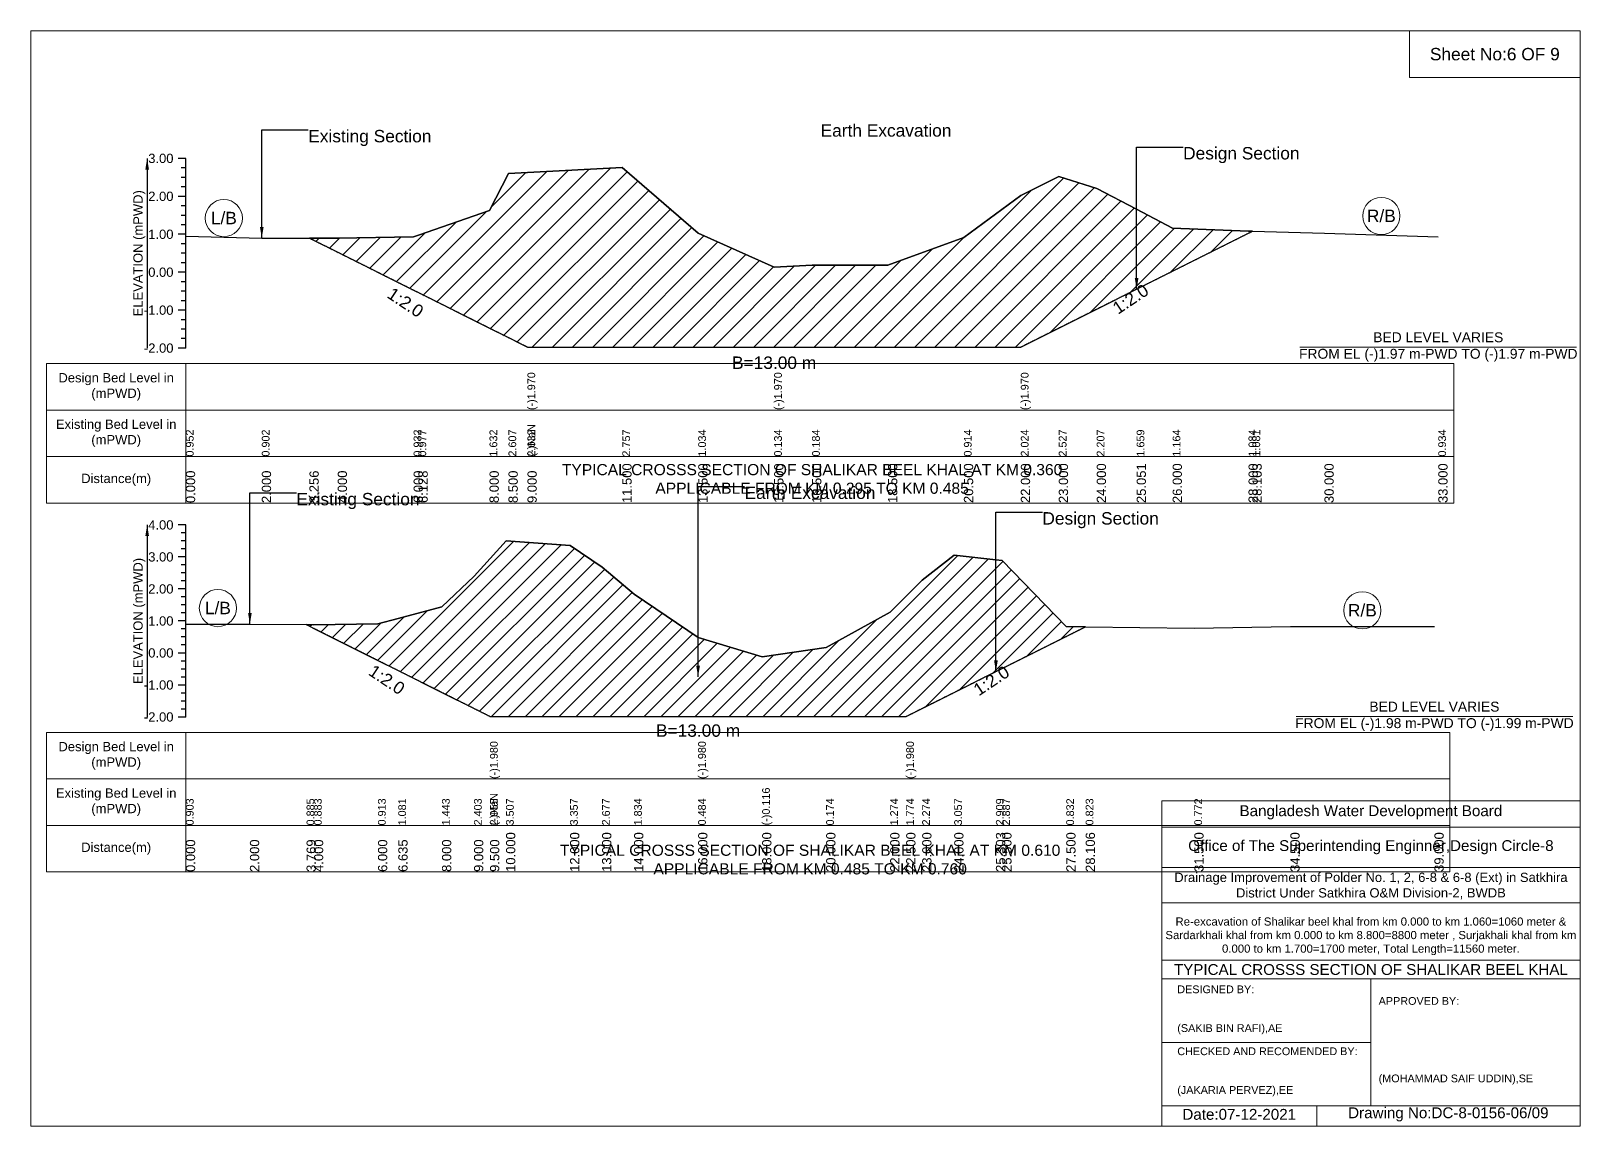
# Model space of a CAD drawing. Header units: inches. Extents: x 93000 to 506000, y -4242 to 0.
# Drawn here: x 380000 to 386000, y -4242 to 0 of the extents above; entities that cross this region are included whole.
import ezdxf

# ---------------------------------------------------------------- set-up
doc = ezdxf.new("R2010")
doc.units = ezdxf.units.IN
doc.header["$LTSCALE"] = 7
doc.header["$MEASUREMENT"] = 0
doc.linetypes.add('DASHED', pattern=[0.75, 0.5, -0.25])
for name, color, linetype, lineweight in [('Cross section Data Border', 7, 'Continuous', 9), ('Cross Section Labels', 7, 'Continuous', 9), ('Design_Bed_Level for Xsection', 7, 'DASHED', 25), ('Existing_Bed_Level for Xsection', 7, 'Continuous', 25), ('Long Section Labels', 7, 'Continuous', 9)]:
    doc.layers.add(name, color=color, linetype=linetype, lineweight=lineweight)
doc.styles.get("Standard").update_dxf_attribs({"font": 'arial.ttf'})
doc.dimstyles.get("Standard").update_dxf_attribs({"dimtxt": 0.18, "dimasz": 0.18, "dimexe": 0.18, "dimexo": 0.0625, "dimgap": 0.09, "dimtad": 0, "dimtih": 1, "dimtoh": 1, "dimdec": 4, "dimzin": 0, "dimdsep": 46, "dimtxsty": 'Standard', "dimcen": 0.09, "dimadec": 0, "dimazin": 0, "dimtfac": 1, "dimtdec": 4, "dimtofl": 0, "dimtmove": 0, "dimatfit": 3, "dimfxl": 1, "dimtolj": 1, "dimtzin": 0, "dimarcsym": 0})

msp = doc.modelspace()

# ---------------------------------------------------------------- hatches: boundary and pattern name
at = {"layer": 'Existing_Bed_Level for Xsection'}
h = msp.add_hatch(dxfattribs=at)
h.set_pattern_fill('ANSI31', color=256, scale=441, style=0)
h.paths.add_polyline_path([(381078.6, -802.1), (381188, -856.8), (381482, -1003.8), (381500.8, -1013.2), (381776, -1150.8), (381849.5, -1187.5), (381923, -1224.3), (382290.5, -1224.3), (382584.5, -1224.3), (382878.5, -1224.3), (383025.5, -1224.3), (383319.5, -1224.3), (383613.5, -1224.3), (383834, -1224.3), (383981, -1150.8), (384128, -1077.3), (384282.6, -1000), (384422, -930.3), (384716, -783.3), (384731.1, -775.7), (384716, -775.4), (384422, -763.6), (384282.6, -690.9), (384128, -610.3), (383981, -563.2), (383834, -637.2), (383613.5, -800.3), (383319.5, -907.6), (383025.5, -907.6), (382878.5, -915), (382584.5, -782.7), (382290.5, -529.4), (381923, -547.8), (381849.5, -551.5), (381776, -694.8), (381500.8, -791.1), (381482, -797.7), (381188, -802.1)])
h = msp.add_hatch(dxfattribs=at)
h.set_pattern_fill('ANSI31', color=256, scale=372, style=0)
h.paths.add_polyline_path([(381067.4, -2299.8), (381096, -2314.1), (381344, -2438.1), (381422.7, -2477.5), (381592, -2562.1), (381716, -2624.1), (381778, -2655.1), (381840, -2655.1), (382088, -2655.1), (382212, -2655.1), (382336, -2655.1), (382584, -2655.1), (382832, -2655.1), (383080, -2655.1), (383328, -2655.1), (383390, -2655.1), (383452, -2624.1), (383576, -2562.1), (383737.6, -2481.4), (383762, -2469.1), (384010, -2345.1), (384085.1, -2307.6), (384010, -2306.4), (383762, -2051.6), (383737.6, -2048.9), (383576, -2030.5), (383452, -2127.6), (383390, -2189.6), (383328, -2251.6), (383080, -2388), (382832, -2424), (382584, -2349.6), (382336, -2182.2), (382212, -2077.7), (382088, -1993.3), (381840, -1974.7), (381778, -2043.2), (381716, -2111.6), (381592, -2230.7), (381422.7, -2275.5), (381344, -2296.4), (381096, -2300.1)])

# ---------------------------------------------------------------- linework, layer by layer
at = {"layer": 'Cross section Data Border'}
for points in [[(380000, 0), (386000, 0), (386000, -4242), (380000, -4242)], [(385340, 0), (386000, 0), (386000, -180), (385340, -180)], [(380060, -1288.7), (385511, -1288.7), (385511, -1828.7), (380060, -1828.7)], [(380060, -2717.6), (385496, -2717.6), (385496, -3257.6), (380060, -3257.6)]]:
    msp.add_lwpolyline(points, close=True, dxfattribs=at)
for points in [[(380600, -1288.7), (380600, -1828.7)], [(380060, -1468.7), (385511, -1468.7)], [(380060, -1648.7), (385511, -1648.7)], [(380600, -2717.6), (380600, -3257.6)], [(380060, -2897.6), (385496, -2897.6)], [(384380, -4242), (384380, -2982), (386000, -2982)], [(380060, -3077.6), (385496, -3077.6)], [(384380, -3084), (386000, -3084)], [(384380, -3240), (386000, -3240)], [(384380, -3378), (386000, -3378)], [(384380, -3600), (386000, -3600)], [(384380, -3672), (386000, -3672)], [(385190, -3672), (385190, -4164)], [(384380, -3918), (385190, -3918)], [(384380, -4164), (386000, -4164)], [(384980, -4164), (384980, -4242)]]:
    msp.add_lwpolyline(points, dxfattribs=at)
at = {"layer": 'Cross Section Labels'}
for points in [[(384915.2, -1224.3), (385986.8, -1224.3)], [(384900.2, -2655.1), (385971.8, -2655.1)]]:
    msp.add_lwpolyline(points, dxfattribs=at)
for centre in [(380747, -724.9), (385230.5, -716.5), (380724, -2235.6), (385157, -2244.4)]:
    msp.add_circle(centre, 72, dxfattribs=at)
at = {"layer": 'Design_Bed_Level for Xsection'}
for points in [[(381078.6, -802.1), (381500.8, -1013.2), (381923, -1224.3), (382878.5, -1224.3), (383834, -1224.3), (384282.6, -1000), (384731.1, -775.7)], [(381067.4, -2299.8), (381422.7, -2477.5), (381778, -2655.1), (382584, -2655.1), (383390, -2655.1), (383737.6, -2481.4), (384085.1, -2307.6)]]:
    msp.add_lwpolyline(points, dxfattribs=at)
at = {"layer": 'Existing_Bed_Level for Xsection'}
for points in [[(380600, -493.7), (380570, -493.7)], [(380600, -530.4), (380582, -530.4)], [(380600, -1228.7), (380600, -1081.7), (380600, -934.7), (380600, -787.7), (380600, -640.7), (380600, -493.7)], [(380600, -794.8), (380894, -802.1), (381078.6, -802.1), (381188, -802.1), (381482, -797.7), (381500.8, -791.1), (381776, -694.8), (381849.5, -551.5), (381923, -547.8), (381923, -547.8), (382290.5, -529.4), (382584.5, -782.7), (382878.5, -915), (382878.5, -915), (383025.5, -907.6), (383319.5, -907.6), (383613.5, -800.3), (383834, -637.2), (383834, -637.2), (383981, -563.2), (384128, -610.3), (384282.6, -690.9), (384422, -763.6), (384716, -775.4), (384731.1, -775.7), (385010, -782.7), (385451, -797.4)], [(380600, -567.2), (380582, -567.2)], [(380600, -640.7), (380570, -640.7)], [(380600, -603.9), (380582, -603.9)], [(380600, -677.4), (380582, -677.4)], [(380600, -714.2), (380582, -714.2)], [(380600, -750.9), (380582, -750.9)], [(380600, -787.7), (380570, -787.7)], [(380600, -824.4), (380582, -824.4)], [(380600, -861.2), (380582, -861.2)], [(380600, -897.9), (380582, -897.9)], [(380600, -934.7), (380570, -934.7)], [(380600, -971.4), (380582, -971.4)], [(380600, -1008.2), (380582, -1008.2)], [(380600, -1044.9), (380582, -1044.9)], [(380600, -1081.7), (380570, -1081.7)], [(380600, -1118.4), (380582, -1118.4)], [(380600, -1155.2), (380582, -1155.2)], [(380600, -1191.9), (380582, -1191.9)], [(380600, -1228.7), (380570, -1228.7)], [(380600, -1913.6), (380570, -1913.6)], [(380600, -2657.6), (380600, -2533.6), (380600, -2409.6), (380600, -2285.6), (380600, -2161.6), (380600, -2037.6), (380600, -1913.6)], [(380600, -1944.6), (380582, -1944.6)], [(380600, -1975.6), (380582, -1975.6)], [(380600, -2297.6), (380848, -2297.6), (381067.4, -2299.8), (381096, -2300.1), (381344, -2296.4), (381422.7, -2275.5), (381592, -2230.7), (381716, -2111.6), (381778, -2043.2), (381778, -2043.2), (381840, -1974.7), (382088, -1993.3), (382212, -2077.7), (382336, -2182.2), (382584, -2349.6), (382584, -2349.6), (382832, -2424), (383080, -2388), (383328, -2251.6), (383390, -2189.6), (383390, -2189.6), (383452, -2127.6), (383576, -2030.5), (383737.6, -2048.9), (383762, -2051.6), (384010, -2306.4), (384085.1, -2307.6), (384506, -2313.9), (384878, -2306.4), (385436, -2306.4)], [(380600, -2037.6), (380570, -2037.6)], [(380600, -2006.6), (380582, -2006.6)], [(380600, -2068.6), (380582, -2068.6)], [(380600, -2099.6), (380582, -2099.6)], [(380600, -2130.6), (380582, -2130.6)], [(380600, -2161.6), (380570, -2161.6)], [(380600, -2192.6), (380582, -2192.6)], [(380600, -2223.6), (380582, -2223.6)], [(380600, -2254.6), (380582, -2254.6)], [(380600, -2285.6), (380570, -2285.6)], [(380600, -2316.6), (380582, -2316.6)], [(380600, -2347.6), (380582, -2347.6)], [(380600, -2378.6), (380582, -2378.6)], [(380600, -2409.6), (380570, -2409.6)], [(380600, -2440.6), (380582, -2440.6)], [(380600, -2471.6), (380582, -2471.6)], [(380600, -2502.6), (380582, -2502.6)], [(380600, -2533.6), (380570, -2533.6)], [(380600, -2564.6), (380582, -2564.6)], [(380600, -2595.6), (380582, -2595.6)], [(380600, -2626.6), (380582, -2626.6)], [(380600, -2657.6), (380570, -2657.6)]]:
    msp.add_lwpolyline(points, dxfattribs=at)
for points in [[(381078.6, -802.1), (381078.6, -802.1), (381188, -856.8), (381482, -1003.8), (381500.8, -1013.2), (381776, -1150.8), (381849.5, -1187.5), (381923, -1224.3), (381923, -1224.3), (382290.5, -1224.3), (382584.5, -1224.3), (382878.5, -1224.3), (382878.5, -1224.3), (383025.5, -1224.3), (383319.5, -1224.3), (383613.5, -1224.3), (383834, -1224.3), (383834, -1224.3), (383981, -1150.8), (384128, -1077.3), (384282.6, -1000), (384422, -930.3), (384716, -783.3), (384731.1, -775.7), (384731.1, -775.7), (384731.1, -775.7), (384716, -775.4), (384422, -763.6), (384282.6, -690.9), (384128, -610.3), (383981, -563.2), (383834, -637.2), (383834, -637.2), (383613.5, -800.3), (383319.5, -907.6), (383025.5, -907.6), (382878.5, -915), (382878.5, -915), (382584.5, -782.7), (382290.5, -529.4), (381923, -547.8), (381923, -547.8), (381849.5, -551.5), (381776, -694.8), (381500.8, -791.1), (381482, -797.7), (381188, -802.1), (381078.6, -802.1)], [(381067.4, -2299.8), (381096, -2314.1), (381344, -2438.1), (381422.7, -2477.5), (381592, -2562.1), (381716, -2624.1), (381778, -2655.1), (381778, -2655.1), (381840, -2655.1), (382088, -2655.1), (382212, -2655.1), (382336, -2655.1), (382584, -2655.1), (382584, -2655.1), (382832, -2655.1), (383080, -2655.1), (383328, -2655.1), (383390, -2655.1), (383390, -2655.1), (383452, -2624.1), (383576, -2562.1), (383737.6, -2481.4), (383762, -2469.1), (384010, -2345.1), (384085.1, -2307.6), (384010, -2306.4), (383762, -2051.6), (383737.6, -2048.9), (383576, -2030.5), (383452, -2127.6), (383390, -2189.6), (383390, -2189.6), (383328, -2251.6), (383080, -2388), (382832, -2424), (382584, -2349.6), (382584, -2349.6), (382336, -2182.2), (382212, -2077.7), (382088, -1993.3), (381840, -1974.7), (381778, -2043.2), (381778, -2043.2), (381716, -2111.6), (381592, -2230.7), (381422.7, -2275.5), (381344, -2296.4), (381096, -2300.1)]]:
    msp.add_lwpolyline(points, close=True, dxfattribs=at)

# ---------------------------------------------------------------- texts
at = {"layer": 'Cross section Data Border', "attachment_point": 5}
for s, insert, char_height in [('Sheet No:6 OF 9', (385670, -90), 48), ('Bangladesh Water Development Board', (385190, -3027), 42), ('Office of The Superintending Enginner,Design Circle-8', (385190, -3162), 42)]:
    msp.add_mtext(s, dxfattribs=dict(at, insert=insert, char_height=char_height))
at = {"layer": 'Cross section Data Border'}
for s, insert, char_height, width, attachment_point in [('Design Bed Level in (mPWD)', (380330, -1378.7), 36, 480, 5), ('Existing Bed Level in (mPWD)', (380330, -1558.7), 36, 480, 5), ('Distance(m)', (380330, -1738.7), 36, 480, 5), ('Design Bed Level in (mPWD)', (380330, -2807.6), 36, 480, 5), ('Existing Bed Level in (mPWD)', (380330, -2987.6), 36, 480, 5), ('Distance(m)', (380330, -3167.6), 36, 480, 5), ('Drainage Improvement of Polder No. 1, 2, 6-8 & 6-8 (Ext) in Satkhira District Under Satkhira O&M Division-2, BWDB', (385190, -3312), 36, 1680, 5), ('Re-excavation of Shalikar beel khal from km 0.000 to km 1.060=1060 meter & Sardarkhali khal from km 0.000 to km 8.800=8800 meter , Surjakhali khal from km 0.000 to km 1.700=1700 meter, Total Length=11560 meter.', (385190, -3507), 31.4683, 1620, 5), ('TYPICAL CROSSS SECTION OF SHALIKAR BEEL KHAL', (385190, -3636), 42, 1680, 5), ('DESIGNED BY:^J^J^J(SAKIB BIN RAFI),AE', (384440, -3792), 30, 840, 4), ('APPROVED BY:^J^J^J^J^J^J(MOHAMMAD SAIF UDDIN),SE', (385220, -3912), 30, 840, 4), ('CHECKED AND RECOMENDED BY:^J^J^J(JAKARIA PERVEZ),EE', (384440, -4032), 30, 840, 4), ('Date:07-12-2021', (384680, -4197), 42, 840, 5), ('Drawing No:DC-8-0156-06/09', (385490, -4197), 42, 1320, 5)]:
    msp.add_mtext(s, dxfattribs=dict(at, insert=insert, char_height=char_height, width=width, attachment_point=attachment_point))
at = {"layer": 'Cross Section Labels'}
for s, insert, char_height, attachment_point in [('Earth Excavation', (383058.5, -361.4), 48, 1), ('Existing Section', (381074, -383.4), 48, 1), ('Design Section', (384462.6, -449.6), 48, 1), ('L/B', (380747, -724.9), 48, 5), ('R/B', (385230.5, -716.5), 48, 5), ('BED LEVEL VARIES ^JFROM EL (-)1.97 m-PWD TO (-)1.97 m-PWD', (385451, -1224.3), 38.4, 5), ('B=13.00 m', (382878.5, -1261), 48, 2), ('TYPICAL CROSSS SECTION OF SHALIKAR BEEL KHAL AT KM 0.360^JAPPLICABLE FROM KM 0.295 TO KM 0.485', (383025.5, -1735.5), 43.2, 5), ('Existing Section', (381028, -1789.6), 48, 1), ('Earth Excavation', (382764, -1764.8), 48, 1), ('Design Section', (383917.6, -1864), 48, 1), ('L/B', (380724, -2235.6), 48, 5), ('R/B', (385157, -2244.4), 48, 5), ('BED LEVEL VARIES ^JFROM EL (-)1.98 m-PWD TO (-)1.99 m-PWD', (385436, -2655.1), 38.4, 5), ('B=13.00 m', (382584, -2686.1), 48, 2), ('TYPICAL CROSSS SECTION OF SHALIKAR BEEL KHAL AT KM 0.610^JAPPLICABLE FROM KM 0.485 TO KM 0.760', (383018, -3210), 43.2, 5)]:
    msp.add_mtext(s, dxfattribs=dict(at, insert=insert, char_height=char_height, attachment_point=attachment_point))
at = {"layer": 'Cross Section Labels', "char_height": 48, "attachment_point": 2}
for insert, rotation in [((381464.1, -1031.6), 326.30993), ((384245.8, -1018.4), 33.69007), ((381391.7, -2493), 326.30993), ((383706.6, -2496.9), 33.69007)]:
    msp.add_mtext('1:2.0', dxfattribs=dict(at, insert=insert, rotation=rotation))
at = {"layer": 'Existing_Bed_Level for Xsection', "char_height": 36, "attachment_point": 6}
for s, insert in [('3.00', (380552, -493.7)), ('2.00', (380552, -640.7)), ('1.00', (380552, -787.7)), ('0.00', (380552, -934.7)), ('-1.00', (380552, -1081.7)), ('-2.00', (380552, -1228.7)), ('4.00', (380552, -1913.6)), ('3.00', (380552, -2037.6)), ('2.00', (380552, -2161.6)), ('1.00', (380552, -2285.6)), ('0.00', (380552, -2409.6)), ('-1.00', (380552, -2533.6)), ('-2.00', (380552, -2657.6))]:
    msp.add_mtext(s, dxfattribs=dict(at, insert=insert))
at = {"layer": 'Existing_Bed_Level for Xsection', "char_height": 36, "attachment_point": 5, "rotation": 90}
for insert in [(380420, -861.2), (380420, -2285.6)]:
    msp.add_mtext('ELEVATION (mPWD)', dxfattribs=dict(at, insert=insert))
at = {"layer": 'Long Section Labels', "attachment_point": 1, "rotation": 90}
for s, insert, char_height in [('(-)1.970', (381923, -1468.7), 30), ('(-)1.970', (382878.5, -1468.7), 30), ('(-)1.970', (383834, -1468.7), 30), ('0.952', (380600, -1648.7), 30), ('0.902', (380894, -1648.7), 30), ('0.902', (380894, -1648.7), 30), ('0.902', (380894, -1648.7), 30), ('0.932', (381482, -1648.7), 30), ('0.977', (381500.8, -1648.7), 30), ('1.632', (381776, -1648.7), 30), ('2.607', (381849.5, -1648.7), 30), ('(-)NaN', (381923, -1648.7), 30), ('(-)NaN', (381923, -1648.7), 30), ('2.632', (381923, -1648.7), 30), ('2.632', (381923, -1648.7), 30), ('2.757', (382290.5, -1648.7), 30), ('1.034', (382584.5, -1648.7), 30), ('1.034', (382584.5, -1648.7), 30), ('0.134', (382878.5, -1648.7), 30), ('0.134', (382878.5, -1648.7), 30), ('0.184', (383025.5, -1648.7), 30), ('0.184', (383025.5, -1648.7), 30), ('0.914', (383613.5, -1648.7), 30), ('2.024', (383834, -1648.7), 30), ('2.024', (383834, -1648.7), 30), ('2.024', (383834, -1648.7), 30), ('2.527', (383981, -1648.7), 30), ('2.207', (384128, -1648.7), 30), ('1.659', (384282.6, -1648.7), 30), ('1.164', (384422, -1648.7), 30), ('1.084', (384716, -1648.7), 30), ('1.081', (384731.1, -1648.7), 30), ('0.934', (385451, -1648.7), 30), ('11.500', (382290.5, -1828.7), 36), ('13.500', (382584.5, -1828.7), 36), ('15.500', (382878.5, -1828.7), 36), ('15.500', (382878.5, -1828.7), 36), ('15.500', (382878.5, -1828.7), 36), ('16.500', (383025.5, -1828.7), 36), ('18.500', (383319.5, -1828.7), 36), ('20.500', (383613.5, -1828.7), 36), ('22.000', (383834, -1828.7), 36), ('22.000', (383834, -1828.7), 36), ('22.000', (383834, -1828.7), 36), ('23.000', (383981, -1828.7), 36), ('24.000', (384128, -1828.7), 36), ('25.051', (384282.6, -1828.7), 36), ('26.000', (384422, -1828.7), 36), ('28.000', (384716, -1828.7), 36), ('28.103', (384731.1, -1828.7), 36), ('30.000', (385010, -1828.7), 36), ('33.000', (385451, -1828.7), 36), ('0.000', (380600, -1828.7), 36), ('2.000', (380894, -1828.7), 36), ('3.256', (381078.6, -1828.7), 36), ('4.000', (381188, -1828.7), 36), ('6.000', (381482, -1828.7), 36), ('6.128', (381500.8, -1828.7), 36), ('8.000', (381776, -1828.7), 36), ('8.500', (381849.5, -1828.7), 36), ('9.000', (381923, -1828.7), 36), ('9.000', (381923, -1828.7), 36), ('9.000', (381923, -1828.7), 36), ('(-)1.980', (381778, -2897.6), 30), ('(-)1.980', (382584, -2897.6), 30), ('(-)1.980', (383390, -2897.6), 30), ('(-)0.116', (382832, -3077.6), 30), ('0.903', (380600, -3077.6), 30), ('0.903', (380600, -3077.6), 30), ('0.885', (381067.4, -3077.6), 30), ('0.883', (381096, -3077.6), 30), ('0.913', (381344, -3077.6), 30), ('1.081', (381422.7, -3077.6), 30), ('1.443', (381592, -3077.6), 30), ('2.403', (381716, -3077.6), 30), ('(-)NaN', (381778, -3077.6), 30), ('2.955', (381778, -3077.6), 30), ('2.955', (381778, -3077.6), 30), ('3.507', (381840, -3077.6), 30), ('3.357', (382088, -3077.6), 30), ('2.677', (382212, -3077.6), 30), ('1.834', (382336, -3077.6), 30), ('0.484', (382584, -3077.6), 30), ('0.484', (382584, -3077.6), 30), ('0.484', (382584, -3077.6), 30), ('0.174', (383080, -3077.6), 30), ('1.274', (383328, -3077.6), 30), ('1.774', (383390, -3077.6), 30), ('1.774', (383390, -3077.6), 30), ('1.774', (383390, -3077.6), 30), ('2.274', (383452, -3077.6), 30), ('3.057', (383576, -3077.6), 30), ('2.909', (383737.6, -3077.6), 30), ('2.887', (383762, -3077.6), 30), ('0.832', (384010, -3077.6), 30), ('0.832', (384010, -3077.6), 30), ('0.832', (384010, -3077.6), 30), ('0.823', (384085.1, -3077.6), 30), ('0.772', (384506, -3077.6), 30), ('10.000', (381840, -3257.6), 36), ('12.000', (382088, -3257.6), 36), ('13.000', (382212, -3257.6), 36), ('14.000', (382336, -3257.6), 36), ('16.000', (382584, -3257.6), 36), ('16.000', (382584, -3257.6), 36), ('16.000', (382584, -3257.6), 36), ('18.000', (382832, -3257.6), 36), ('20.000', (383080, -3257.6), 36), ('22.000', (383328, -3257.6), 36), ('22.500', (383390, -3257.6), 36), ('22.500', (383390, -3257.6), 36), ('22.500', (383390, -3257.6), 36), ('23.000', (383452, -3257.6), 36), ('24.000', (383576, -3257.6), 36), ('25.303', (383737.6, -3257.6), 36), ('25.500', (383762, -3257.6), 36), ('27.500', (384010, -3257.6), 36), ('28.106', (384085.1, -3257.6), 36), ('31.500', (384506, -3257.6), 36), ('34.500', (384878, -3257.6), 36), ('39.000', (385436, -3257.6), 36), ('0.000', (380600, -3257.6), 36), ('2.000', (380848, -3257.6), 36), ('3.769', (381067.4, -3257.6), 36), ('4.000', (381096, -3257.6), 36), ('6.000', (381344, -3257.6), 36), ('6.635', (381422.7, -3257.6), 36), ('8.000', (381592, -3257.6), 36), ('9.000', (381716, -3257.6), 36), ('9.500', (381778, -3257.6), 36), ('9.500', (381778, -3257.6), 36), ('9.500', (381778, -3257.6), 36)]:
    msp.add_mtext(s, dxfattribs=dict(at, insert=insert, char_height=char_height))

# ---------------------------------------------------------------- leaders
at = {"layer": 'Cross Section Labels', "annotation_type": 0, "has_hookline": 1, "hookline_direction": 0}
for points, text_width in [([(380894, -802.1), (380894, -383.4), (381073.9, -383.4)], 467.2), ([(384282.6, -1000), (384282.6, -449.6), (384462.5, -449.6)], 441.2), ([(380848, -2297.6), (380848, -1789.6), (381027.9, -1789.6)], 467.2), ([(382584, -2502.4), (382584, -1764.8), (382763.9, -1764.8)], 497), ([(383737.6, -2481.4), (383737.6, -1864), (383917.5, -1864)], 441.2)]:
    msp.add_leader(points, dimstyle='Standard', override={"dimasz": 43.2}, dxfattribs=dict(at, text_width=text_width))
at = {"layer": 'Existing_Bed_Level for Xsection'}
for points in [[(380450, -493.7), (380450, -1228.7)], [(380450, -1913.6), (380450, -2657.6)]]:
    msp.add_leader(points, dimstyle='Standard', override={"dimasz": 43.2}, dxfattribs=at)

doc.saveas('drawing.dxf')
